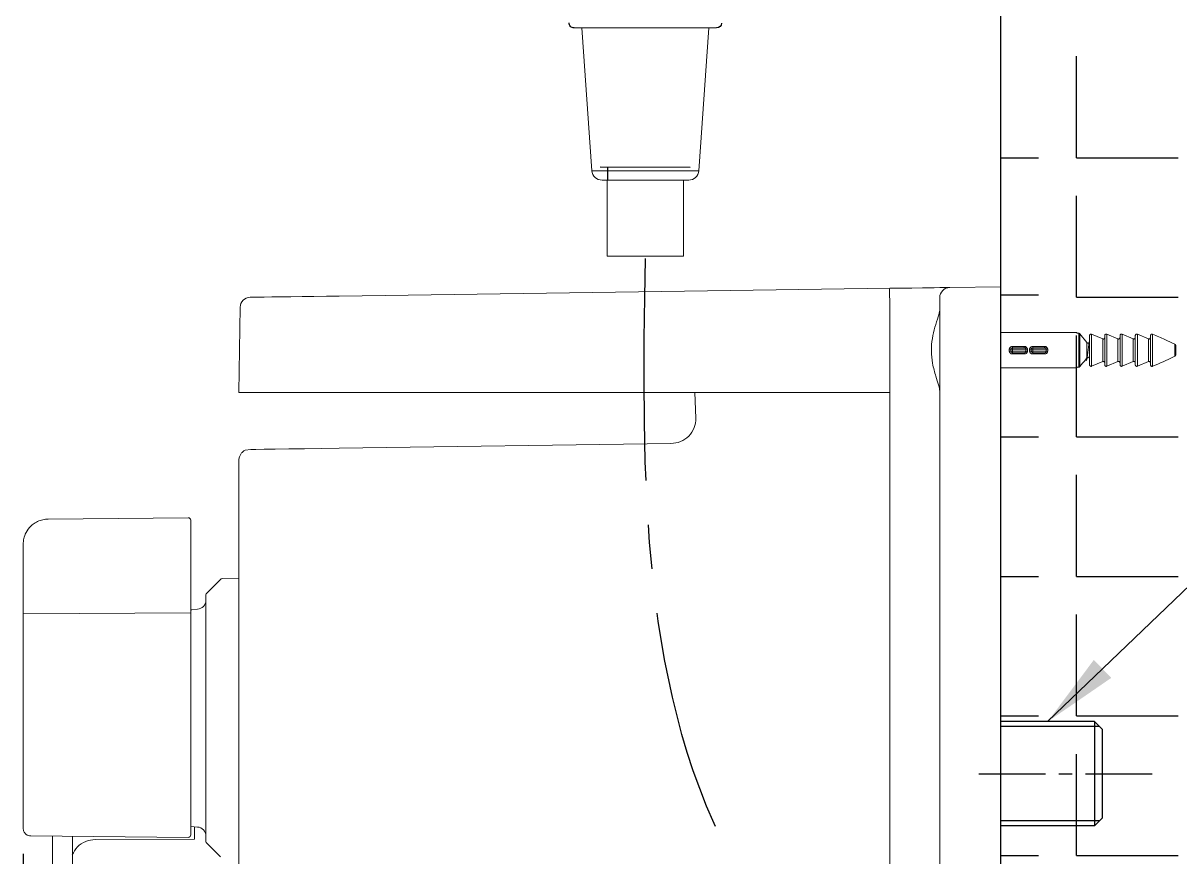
# Model space of a CAD drawing. Extents: x 1522 to 1942, y -990 to -693.
# Drawn here: x 1826.81 to 1872.36, y -794.2 to -761.34 of the extents above; entities that cross this region are included whole.
import ezdxf

# ---------------------------------------------------------------- set-up
doc = ezdxf.new("R2010")
doc.units = 0
doc.header["$LTSCALE"] = 7
doc.header["$MEASUREMENT"] = 0
doc.linetypes.add('CENTER', pattern=[2, 1.25, -0.25, 0.25, -0.25])
doc.layers.get('0').update_dxf_attribs({"color": 2, "linetype": 'CONTINUOUS'})
for name, color, linetype in [('00_COMPONENTS', 7, 'CONTINUOUS'), ('41', 7, 'CONTINUOUS'), ('CL', 1, 'CENTER'), ('D', 2, 'CONTINUOUS'), ('DWG', 7, 'CONTINUOUS'), ('HT', 3, 'CONTINUOUS')]:
    doc.layers.add(name, color=color, linetype=linetype)
doc.styles.add('GHS', font='romans', dxfattribs={"bigfont": 'ghs'})
doc.dimstyles.new('STANDARD$7', dxfattribs={"dimscale": 0, "dimtxt": 3.5, "dimasz": 3, "dimexe": 2, "dimexo": 1, "dimgap": 1, "dimtad": 1, "dimdec": 4, "dimdsep": 46, "dimtxsty": 'GHS', "dimcen": 1, "dimclrd": 256, "dimclre": 256, "dimclrt": 256, "dimadec": 4, "dimazin": 2, "dimtfac": 1, "dimtdec": 4, "dimtmove": 0, "dimatfit": 0, "dimfxl": 0, "dimtolj": 1, "dimtzin": 0, "dimlwd": -1, "dimlwe": -1, "dimarcsym": 0})

msp = doc.modelspace()

# ---------------------------------------------------------------- linework, layer by layer
at = {"color": 7, "linetype": 'Continuous', "lineweight": 15}
for p, q in [((1848.507, -761.524, 0.001), (1854.118, -761.524, 0)), ((1848.813, -761.524, 0), (1849.206, -767.152, 0)), ((1848.813, -761.524, 0), (1853.813, -761.524, 0)), ((1853.419, -767.152, 0), (1853.813, -761.524, 0)), ((1851.313, -767.524, 0), (1849.605, -767.524, 0)), ((1849.813, -767.524, 0), (1849.813, -770.524, 0)), ((1853.02, -767.524, 0), (1851.313, -767.524, 0)), ((1852.813, -770.524, 0), (1852.813, -767.524, 0)), ((1849.813, -768.993, 0), (1849.813, -770.524, 0)), ((1852.813, -770.524, 0), (1852.813, -768.649, 0)), ((1852.813, -770.524, 0), (1849.813, -770.524, 0)), ((1852.813, -770.524, 0), (1849.813, -770.524, 0)), ((1865.307, -771.727), (1863.301, -771.755)), ((1865.307, -771.727), (1865.307, -774.327)), ((1839.252, -772.091), (1854.665, -771.876)), ((1854.665, -771.876), (1860.936, -771.788)), ((1860.935, -772.188), (1860.935, -775.889)), ((1860.936, -771.788), (1861.368, -771.782)), ((1861.368, -771.782), (1861.809, -771.776)), ((1861.809, -771.776), (1862.233, -771.77)), ((1862.233, -771.77), (1862.61, -771.765)), ((1862.61, -771.765), (1862.916, -771.761)), ((1862.916, -771.761), (1863.135, -771.757)), ((1863.135, -771.757), (1863.302, -771.755)), ((1835.354, -772.534), (1835.307, -775.889)), ((1868.307, -773.527), (1865.307, -773.527)), ((1868.307, -773.527), (1868.307, -773.56)), ((1868.307, -773.56), (1868.38, -773.56)), ((1868.38, -774.894), (1868.38, -773.56)), ((1868.425, -773.581), (1868.425, -774.873)), ((1868.425, -773.581), (1868.702, -773.927)), ((1868.702, -774.527), (1868.702, -773.927)), ((1868.806, -773.864), (1868.785, -773.934)), ((1868.807, -774.8), (1868.807, -773.654)), ((1868.889, -773.595), (1868.889, -774.859)), ((1868.889, -773.595), (1869.325, -773.783)), ((1869.325, -774.672), (1869.325, -773.783)), ((1869.407, -774.8), (1869.407, -773.654)), ((1869.489, -773.595), (1869.489, -774.859)), ((1869.489, -773.595), (1869.925, -773.783)), ((1869.925, -774.672), (1869.925, -773.783)), ((1870.007, -774.8), (1870.007, -773.654)), ((1870.089, -773.595), (1870.089, -774.859)), ((1870.089, -773.595), (1870.525, -773.783)), ((1870.525, -774.672), (1870.525, -773.783)), ((1870.607, -774.8), (1870.607, -773.654)), ((1870.689, -773.595), (1870.689, -774.859)), ((1870.689, -773.595), (1871.125, -773.783)), ((1871.125, -774.672), (1871.125, -773.783)), ((1871.207, -774.8), (1871.207, -773.654)), ((1871.289, -773.595), (1871.289, -774.859)), ((1872.169, -774.459), (1872.169, -773.995)), ((1862.907, -774.355), (1862.907, -797.099)), ((1865.307, -774.327), (1865.307, -797.127)), ((1865.647, -774.264), (1865.647, -774.19)), ((1865.77, -774.187), (1865.707, -774.187)), ((1865.707, -774.267), (1865.707, -774.187)), ((1865.707, -774.267), (1865.77, -774.267)), ((1865.767, -774.127), (1865.767, -774.08)), ((1865.767, -774.08), (1866.237, -774.08)), ((1865.767, -774.375), (1865.767, -774.327)), ((1866.237, -774.375), (1865.767, -774.375)), ((1865.77, -774.187), (1865.77, -774.267)), ((1866.237, -774.127), (1866.237, -774.08)), ((1866.237, -774.375), (1866.237, -774.327)), ((1866.447, -774.264), (1866.447, -774.19)), ((1866.57, -774.187), (1866.507, -774.187)), ((1866.507, -774.267), (1866.507, -774.187)), ((1866.507, -774.267), (1866.57, -774.267)), ((1866.567, -774.127), (1866.567, -774.08)), ((1866.567, -774.08), (1867.037, -774.08)), ((1866.567, -774.375), (1866.567, -774.327)), ((1867.037, -774.375), (1866.567, -774.375)), ((1866.57, -774.187), (1866.57, -774.267)), ((1867.037, -774.127), (1867.037, -774.08)), ((1867.037, -774.375), (1867.037, -774.327)), ((1872.207, -774.079), (1872.207, -774.375)), ((1868.38, -774.894), (1868.307, -774.894)), ((1868.307, -774.894), (1868.307, -774.927)), ((1869.325, -774.672), (1868.889, -774.859)), ((1869.925, -774.672), (1869.489, -774.859)), ((1870.525, -774.672), (1870.089, -774.859)), ((1871.125, -774.672), (1870.689, -774.859)), ((1865.307, -774.927), (1868.307, -774.927)), ((1839.251, -775.889), (1835.307, -775.889)), ((1853.256, -775.889), (1839.251, -775.889)), ((1860.935, -775.889), (1853.256, -775.889)), ((1853.256, -775.889), (1853.307, -776.909)), ((1860.935, -799.266), (1860.935, -775.889)), ((1837.89, -778.11), (1837.276, -778.119)), ((1838.557, -778.101), (1837.89, -778.11)), ((1839.251, -778.091), (1838.557, -778.101)), ((1852.321, -777.908), (1839.251, -778.091)), ((1835.307, -798.914), (1835.307, -778.54)), ((1835.555, -778.171), (1835.769, -778.14)), ((1835.97, -778.137), (1835.769, -778.14)), ((1836.297, -778.132), (1835.97, -778.137)), ((1836.738, -778.126), (1836.297, -778.132)), ((1837.276, -778.119), (1836.738, -778.126)), ((1833.306, -780.828), (1827.797, -780.881)), ((1833.407, -781.134), (1833.407, -781.921)), ((1826.807, -781.882), (1826.823, -781.7)), ((1826.807, -781.882), (1826.807, -781.962)), ((1834.576, -783.258), (1834.036, -783.798)), ((1835.307, -783.217), (1834.645, -783.229)), ((1834.007, -784.034), (1834.007, -783.869)), ((1834.007, -793.586), (1834.007, -784.034)), ((1826.807, -784.619), (1833.407, -784.573)), ((1834.007, -784.495), (1834.007, -784.495)), ((1835.302, -784.93), (1835.307, -784.922)), ((1834.007, -792.959), (1834.007, -792.959)), ((1827.104, -793.372), (1833.306, -793.426)), ((1827.957, -793.38), (1827.957, -802.502)), ((1829.653, -793.509), (1833.557, -793.495)), ((1834.036, -793.656), (1834.576, -794.196))]:
    msp.add_line(p, q, dxfattribs=at)
at = {"color": 8, "linetype": 'Continuous', "lineweight": 15}
for p, q in [((1849.206, -767.152, 0), (1851.313, -767.152, 0)), ((1851.313, -767.152, 0), (1853.419, -767.152, 0))]:
    msp.add_line(p, q, dxfattribs=at)
at = {"color": 7, "linetype": 'Continuous', "lineweight": 15, "flags": 128}
for points in [[(1835.748, -772.14), (1835.784, -772.139), (1835.889, -772.138), (1836.064, -772.135), (1836.302, -772.132), (1836.601, -772.128), (1836.954, -772.123), (1837.354, -772.117), (1837.792, -772.111), (1838.261, -772.105), (1838.751, -772.098), (1839.252, -772.091)], [(1833.678, -784.433), (1833.455, -784.453), (1833.403, -784.459)], [(1826.807, -793.072), (1826.807, -792.08), (1826.807, -791.971), (1826.807, -791.848)], [(1833.407, -792.999), (1833.678, -793.021)]]:
    msp.add_lwpolyline(points, dxfattribs=at)
at = {"color": 7, "linetype": 'Continuous', "lineweight": 15}
for centre, radius, start, end in [((1849.605, -767.124, 0), 0.4, 184, 270), ((1853.02, -767.124, 0), 0.4, 270, 356), ((1835.754, -772.54), 0.4, 90.8, 179.2), ((1863.307, -772.155), 0.4, 90.8, 180), ((1865.662, -773.903), 0.288, 267.0197, 279.0053), ((1865.662, -774.551), 0.288, 80.9925, 92.9826), ((1865.767, -774.187), 0.06, 90, 180), ((1865.767, -774.267), 0.06, 180, 270), ((1865.484, -774.172), 0.287, 357.008, 9.0425), ((1865.484, -774.282), 0.287, 350.9575, 2.992), ((1866.356, -773.703), 0.487, 263.4658, 270.2683), ((1866.356, -774.751), 0.487, 89.7317, 96.5342), ((1866.462, -773.903), 0.288, 267.0197, 279.0053), ((1866.462, -774.551), 0.288, 80.9925, 92.9826), ((1866.567, -774.187), 0.06, 90, 180), ((1866.567, -774.267), 0.06, 180, 270), ((1866.284, -774.172), 0.287, 357.008, 9.0425), ((1866.284, -774.282), 0.287, 350.9575, 2.992), ((1867.156, -773.703), 0.487, 263.4658, 270.2683), ((1867.156, -774.751), 0.487, 89.7317, 96.5342), ((1833.307, -780.928), 0.1, 360, 90.5288), ((1834.647, -783.329), 0.1, 91, 135), ((1834.107, -783.869), 0.1, 135, 180), ((1833.657, -784.084), 0.35, 273.5184, 0), ((1833.657, -793.37), 0.35, 0, 86.4816), ((1833.307, -793.326), 0.1, 269.4713, 2.3657), ((1834.107, -793.586), 0.1, 180, 225)]:
    msp.add_arc(centre, radius, start, end, dxfattribs=at)
for points, knots in [([(1860.935, -772.188), (1860.934, -772.138), (1860.933, -772.06), (1860.932, -771.967), (1860.932, -771.903), (1860.933, -771.852), (1860.934, -771.802), (1860.935, -771.794), (1860.936, -771.788)], [0, 0, 0, 0, 0.2394572, 0.3683587, 0.4999931, 0.6316314, 0.7605368, 1, 1, 1, 1]), ([(1862.527, -771.766), (1862.555, -771.766), (1862.611, -771.765), (1862.663, -771.764), (1862.689, -771.764)], [0, 0, 0, 0, 0.502761, 1, 1, 1, 1]), ([(1862.907, -772.155), (1862.907, -772.163), (1862.907, -772.18), (1862.907, -772.31), (1862.907, -772.514), (1862.907, -772.789), (1862.907, -773.125), (1862.907, -773.508), (1862.907, -773.923), (1862.907, -774.211), (1862.907, -774.355)], [0, 0, 0, 0, 0.125004, 0.250001, 0.374997, 0.49999, 0.625007, 0.749989, 0.875001, 1, 1, 1, 1]), ([(1862.907, -775.841), (1862.907, -775.841), (1862.907, -775.781), (1862.868, -775.617), (1862.746, -775.242), (1862.619, -774.779), (1862.563, -774.256), (1862.606, -773.759), (1862.721, -773.291), (1862.848, -772.903), (1862.903, -772.695), (1862.907, -772.624), (1862.907, -772.613), (1862.907, -772.613)], [0, 0, 0, 0, 0.000003, 0.120701, 0.237149, 0.375242, 0.493224, 0.611461, 0.727495, 0.860903, 0.978152, 0.999997, 1, 1, 1, 1]), ([(1868.38, -773.56), (1868.382, -773.56), (1868.388, -773.561), (1868.401, -773.564), (1868.414, -773.57), (1868.422, -773.578), (1868.425, -773.581)], [0, 0, 0, 0, 0.143046, 0.352995, 0.744785, 1, 1, 1, 1]), ([(1868.656, -774.591), (1868.661, -774.602), (1868.669, -774.627), (1868.681, -774.63), (1868.693, -774.607), (1868.706, -774.558), (1868.718, -774.486), (1868.731, -774.396), (1868.744, -774.294), (1868.756, -774.187), (1868.769, -774.084), (1868.782, -773.99), (1868.794, -773.913), (1868.802, -773.88), (1868.806, -773.865)], [0, 0, 0, 0, 0.079783, 0.16279, 0.247255, 0.332219, 0.415205, 0.499717, 0.584655, 0.667621, 0.752179, 0.83709, 0.92004, 1, 1, 1, 1]), ([(1868.785, -773.934), (1868.781, -773.938), (1868.773, -773.946), (1868.757, -773.952), (1868.739, -773.953), (1868.723, -773.947), (1868.711, -773.938), (1868.705, -773.93), (1868.702, -773.927)], [0, 0, 0, 0, 0.170521, 0.349258, 0.52862, 0.69467, 0.871031, 1, 1, 1, 1]), ([(1868.807, -773.879), (1868.807, -773.88), (1868.807, -773.889), (1868.804, -773.897), (1868.802, -773.906)], [0, 0, 0, 0, 0.058796, 1, 1, 1, 1]), ([(1868.807, -773.654), (1868.807, -773.647), (1868.809, -773.632), (1868.82, -773.612), (1868.837, -773.597), (1868.854, -773.591), (1868.871, -773.59), (1868.882, -773.592), (1868.888, -773.595), (1868.889, -773.595)], [0, 0, 0, 0, 0.183495, 0.373204, 0.554246, 0.724886, 0.820719, 0.983016, 1, 1, 1, 1]), ([(1869.407, -773.722), (1869.407, -773.725), (1869.406, -773.737), (1869.399, -773.756), (1869.385, -773.774), (1869.365, -773.786), (1869.345, -773.788), (1869.332, -773.786), (1869.325, -773.783), (1869.325, -773.783)], [0, 0, 0, 0, 0.0972652, 0.2926501, 0.4863658, 0.6666572, 0.8288918, 0.9800549, 1, 1, 1, 1]), ([(1869.407, -773.654), (1869.407, -773.647), (1869.409, -773.632), (1869.42, -773.612), (1869.437, -773.597), (1869.454, -773.591), (1869.471, -773.59), (1869.482, -773.592), (1869.488, -773.595), (1869.489, -773.595)], [0, 0, 0, 0, 0.183495, 0.373204, 0.554246, 0.724898, 0.820731, 0.983016, 1, 1, 1, 1]), ([(1870.007, -773.722), (1870.007, -773.725), (1870.006, -773.737), (1869.999, -773.756), (1869.985, -773.774), (1869.965, -773.786), (1869.945, -773.788), (1869.932, -773.786), (1869.925, -773.783), (1869.925, -773.783)], [0, 0, 0, 0, 0.097266, 0.292651, 0.486366, 0.666658, 0.828892, 0.980055, 1, 1, 1, 1]), ([(1870.007, -773.654), (1870.007, -773.647), (1870.009, -773.632), (1870.02, -773.612), (1870.037, -773.597), (1870.054, -773.591), (1870.071, -773.59), (1870.082, -773.592), (1870.088, -773.595), (1870.089, -773.595)], [0, 0, 0, 0, 0.183496, 0.3732, 0.554243, 0.724897, 0.82073, 0.983016, 1, 1, 1, 1]), ([(1870.607, -773.722), (1870.607, -773.725), (1870.606, -773.737), (1870.599, -773.756), (1870.585, -773.774), (1870.565, -773.786), (1870.545, -773.788), (1870.532, -773.786), (1870.525, -773.783), (1870.525, -773.783)], [0, 0, 0, 0, 0.097265, 0.292653, 0.486367, 0.666647, 0.828893, 0.980055, 1, 1, 1, 1]), ([(1870.607, -773.654), (1870.607, -773.647), (1870.609, -773.632), (1870.62, -773.612), (1870.637, -773.597), (1870.654, -773.591), (1870.671, -773.59), (1870.682, -773.592), (1870.688, -773.595), (1870.689, -773.595)], [0, 0, 0, 0, 0.183497, 0.373201, 0.554254, 0.724896, 0.820729, 0.983027, 1, 1, 1, 1]), ([(1871.207, -773.722), (1871.207, -773.725), (1871.206, -773.737), (1871.199, -773.756), (1871.185, -773.774), (1871.165, -773.786), (1871.145, -773.788), (1871.132, -773.786), (1871.125, -773.783), (1871.125, -773.783)], [0, 0, 0, 0, 0.097266, 0.292656, 0.486373, 0.666654, 0.828902, 0.980066, 1, 1, 1, 1]), ([(1871.207, -773.654), (1871.207, -773.647), (1871.209, -773.632), (1871.22, -773.612), (1871.237, -773.597), (1871.254, -773.591), (1871.271, -773.59), (1871.282, -773.592), (1871.288, -773.595), (1871.289, -773.595)], [0, 0, 0, 0, 0.183497, 0.373201, 0.554254, 0.724896, 0.820729, 0.983027, 1, 1, 1, 1]), ([(1871.289, -773.595), (1871.453, -773.664), (1871.75, -773.788), (1872.039, -773.931), (1872.169, -773.995)], [0, 0, 0, 0, 0.55107, 1, 1, 1, 1]), ([(1872.169, -773.995), (1872.17, -773.995), (1872.175, -773.998), (1872.181, -774.004), (1872.193, -774.017), (1872.204, -774.041), (1872.206, -774.065), (1872.207, -774.079)], [0, 0, 0, 0, 0.0255987, 0.1950923, 0.2472507, 0.564915, 1, 1, 1, 1]), ([(1865.647, -774.19), (1865.647, -774.182), (1865.649, -774.16), (1865.664, -774.129), (1865.692, -774.102), (1865.727, -774.083), (1865.754, -774.081), (1865.767, -774.08)], [0, 0, 0, 0, 0.14195, 0.352465, 0.565358, 0.78089, 1, 1, 1, 1]), ([(1865.767, -774.375), (1865.758, -774.374), (1865.736, -774.373), (1865.702, -774.36), (1865.672, -774.335), (1865.651, -774.302), (1865.648, -774.276), (1865.647, -774.264)], [0, 0, 0, 0, 0.145418, 0.368006, 0.585087, 0.794336, 1, 1, 1, 1]), ([(1865.767, -774.127), (1865.85, -774.127), (1865.986, -774.127), (1866.137, -774.127), (1866.211, -774.127), (1866.231, -774.127), (1866.237, -774.127)], [0, 0, 0, 0, 0.472068, 0.778734, 0.931398, 1, 1, 1, 1]), ([(1866.237, -774.327), (1866.23, -774.327), (1866.211, -774.327), (1866.16, -774.327), (1866.018, -774.327), (1865.88, -774.327), (1865.767, -774.327)], [0, 0, 0, 0, 0.07086, 0.217959, 0.3643, 1, 1, 1, 1]), ([(1866.301, -774.187), (1866.299, -774.187), (1866.292, -774.187), (1866.26, -774.187), (1866.173, -774.187), (1866.038, -774.187), (1865.893, -774.187), (1865.805, -774.187), (1865.77, -774.187)], [0, 0, 0, 0, 0.020849, 0.125544, 0.284113, 0.573057, 0.828417, 1, 1, 1, 1]), ([(1865.77, -774.267), (1865.89, -774.267), (1866.04, -774.267), (1866.197, -774.267), (1866.258, -774.267), (1866.29, -774.267), (1866.298, -774.267), (1866.301, -774.267)], [0, 0, 0, 0, 0.578106, 0.718748, 0.871642, 0.963901, 1, 1, 1, 1]), ([(1866.237, -774.08), (1866.238, -774.08), (1866.252, -774.08), (1866.28, -774.084), (1866.314, -774.101), (1866.34, -774.126), (1866.356, -774.157), (1866.358, -774.18), (1866.358, -774.19)], [0, 0, 0, 0, 0.0168906, 0.2353731, 0.4507702, 0.6241842, 0.8280707, 1, 1, 1, 1]), ([(1866.301, -774.187), (1866.3, -774.181), (1866.3, -774.169), (1866.292, -774.153), (1866.278, -774.139), (1866.259, -774.129), (1866.245, -774.128), (1866.237, -774.127)], [0, 0, 0, 0, 0.173012, 0.375118, 0.543607, 0.752605, 1, 1, 1, 1]), ([(1866.358, -774.264), (1866.358, -774.265), (1866.359, -774.278), (1866.353, -774.304), (1866.338, -774.329), (1866.317, -774.35), (1866.286, -774.37), (1866.255, -774.373), (1866.237, -774.375)], [0, 0, 0, 0, 0.017455, 0.217503, 0.421286, 0.485338, 0.710595, 1, 1, 1, 1]), ([(1866.237, -774.327), (1866.238, -774.327), (1866.245, -774.327), (1866.255, -774.326), (1866.27, -774.32), (1866.28, -774.314), (1866.291, -774.302), (1866.299, -774.288), (1866.3, -774.274), (1866.301, -774.267)], [0, 0, 0, 0, 0.027432, 0.23113, 0.301704, 0.519153, 0.581325, 0.782009, 1, 1, 1, 1]), ([(1866.301, -774.267), (1866.301, -774.261), (1866.3, -774.234), (1866.301, -774.208), (1866.301, -774.187)], [0, 0, 0, 0, 0.234305, 1, 1, 1, 1]), ([(1866.358, -774.19), (1866.358, -774.209), (1866.358, -774.234), (1866.358, -774.258), (1866.358, -774.264)], [0, 0, 0, 0, 0.7656131, 1, 1, 1, 1]), ([(1866.447, -774.19), (1866.447, -774.182), (1866.449, -774.16), (1866.464, -774.129), (1866.492, -774.102), (1866.527, -774.083), (1866.554, -774.081), (1866.567, -774.08)], [0, 0, 0, 0, 0.14195, 0.35246, 0.565359, 0.78089, 1, 1, 1, 1]), ([(1866.567, -774.375), (1866.558, -774.374), (1866.536, -774.373), (1866.502, -774.36), (1866.472, -774.335), (1866.451, -774.302), (1866.448, -774.276), (1866.447, -774.264)], [0, 0, 0, 0, 0.145418, 0.368006, 0.585087, 0.794336, 1, 1, 1, 1]), ([(1866.567, -774.127), (1866.65, -774.127), (1866.786, -774.127), (1866.937, -774.127), (1867.011, -774.127), (1867.031, -774.127), (1867.037, -774.127)], [0, 0, 0, 0, 0.472068, 0.778734, 0.931398, 1, 1, 1, 1]), ([(1867.037, -774.327), (1867.03, -774.327), (1867.011, -774.327), (1866.96, -774.327), (1866.818, -774.327), (1866.68, -774.327), (1866.567, -774.327)], [0, 0, 0, 0, 0.07086, 0.217959, 0.3643, 1, 1, 1, 1]), ([(1867.101, -774.187), (1867.099, -774.187), (1867.092, -774.187), (1867.06, -774.187), (1866.973, -774.187), (1866.838, -774.187), (1866.693, -774.187), (1866.605, -774.187), (1866.57, -774.187)], [0, 0, 0, 0, 0.02085, 0.125543, 0.284113, 0.573057, 0.828417, 1, 1, 1, 1]), ([(1866.57, -774.267), (1866.69, -774.267), (1866.84, -774.267), (1866.997, -774.267), (1867.058, -774.267), (1867.09, -774.267), (1867.098, -774.267), (1867.101, -774.267)], [0, 0, 0, 0, 0.578107, 0.718748, 0.871642, 0.9639, 1, 1, 1, 1]), ([(1867.037, -774.08), (1867.038, -774.08), (1867.052, -774.08), (1867.08, -774.084), (1867.114, -774.101), (1867.14, -774.126), (1867.156, -774.157), (1867.158, -774.18), (1867.158, -774.19)], [0, 0, 0, 0, 0.016891, 0.235374, 0.450771, 0.62418, 0.82807, 1, 1, 1, 1]), ([(1867.101, -774.187), (1867.1, -774.181), (1867.1, -774.169), (1867.092, -774.153), (1867.078, -774.139), (1867.059, -774.129), (1867.045, -774.128), (1867.037, -774.127)], [0, 0, 0, 0, 0.173013, 0.375126, 0.543605, 0.752604, 1, 1, 1, 1]), ([(1867.158, -774.264), (1867.158, -774.265), (1867.159, -774.278), (1867.153, -774.304), (1867.138, -774.329), (1867.117, -774.35), (1867.086, -774.37), (1867.055, -774.373), (1867.037, -774.375)], [0, 0, 0, 0, 0.017455, 0.217503, 0.421286, 0.485338, 0.710595, 1, 1, 1, 1]), ([(1867.037, -774.327), (1867.038, -774.327), (1867.045, -774.327), (1867.055, -774.326), (1867.07, -774.32), (1867.08, -774.314), (1867.091, -774.302), (1867.099, -774.288), (1867.1, -774.274), (1867.101, -774.267)], [0, 0, 0, 0, 0.027432, 0.231116, 0.301704, 0.519142, 0.581324, 0.782008, 1, 1, 1, 1]), ([(1867.101, -774.267), (1867.101, -774.261), (1867.1, -774.234), (1867.101, -774.208), (1867.101, -774.187)], [0, 0, 0, 0, 0.234305, 1, 1, 1, 1]), ([(1867.158, -774.19), (1867.158, -774.209), (1867.158, -774.234), (1867.158, -774.258), (1867.158, -774.264)], [0, 0, 0, 0, 0.7656131, 1, 1, 1, 1]), ([(1872.169, -774.459), (1872.149, -774.47), (1871.864, -774.621), (1871.566, -774.744), (1871.289, -774.859)], [0, 0, 0, 0, 0.070192, 1, 1, 1, 1]), ([(1872.207, -774.375), (1872.207, -774.381), (1872.206, -774.398), (1872.201, -774.422), (1872.189, -774.444), (1872.177, -774.455), (1872.17, -774.459), (1872.169, -774.459)], [0, 0, 0, 0, 0.176979, 0.522788, 0.75328, 0.949337, 1, 1, 1, 1]), ([(1868.425, -774.873), (1868.422, -774.875), (1868.415, -774.883), (1868.4, -774.892), (1868.386, -774.893), (1868.38, -774.894)], [0, 0, 0, 0, 0.216534, 0.625654, 1, 1, 1, 1]), ([(1868.702, -774.527), (1868.682, -774.554), (1868.594, -774.672), (1868.498, -774.785), (1868.425, -774.873)], [0, 0, 0, 0, 0.226024, 1, 1, 1, 1]), ([(1868.695, -774.597), (1868.704, -774.569), (1868.712, -774.539), (1868.721, -774.51), (1868.722, -774.51)], [0, 0, 0, 0, 0.9786617, 1, 1, 1, 1]), ([(1868.722, -774.51), (1868.725, -774.508), (1868.734, -774.503), (1868.75, -774.501), (1868.765, -774.505), (1868.78, -774.514), (1868.794, -774.528), (1868.805, -774.55), (1868.806, -774.566), (1868.807, -774.575)], [0, 0, 0, 0, 0.096751, 0.234717, 0.358707, 0.450505, 0.628619, 0.805784, 1, 1, 1, 1]), ([(1868.889, -774.859), (1868.883, -774.861), (1868.871, -774.865), (1868.852, -774.863), (1868.834, -774.855), (1868.819, -774.841), (1868.809, -774.823), (1868.807, -774.808), (1868.807, -774.801), (1868.807, -774.8)], [0, 0, 0, 0, 0.152606, 0.314167, 0.47434, 0.638048, 0.80918, 0.989739, 1, 1, 1, 1]), ([(1869.325, -774.672), (1869.326, -774.671), (1869.334, -774.668), (1869.349, -774.666), (1869.364, -774.669), (1869.378, -774.676), (1869.392, -774.687), (1869.403, -774.706), (1869.407, -774.722), (1869.407, -774.731), (1869.407, -774.733)], [0, 0, 0, 0, 0.045827, 0.207762, 0.35876, 0.427517, 0.601577, 0.775171, 0.961118, 1, 1, 1, 1]), ([(1869.489, -774.859), (1869.483, -774.861), (1869.471, -774.865), (1869.452, -774.863), (1869.434, -774.855), (1869.419, -774.841), (1869.409, -774.823), (1869.407, -774.808), (1869.407, -774.801), (1869.407, -774.8)], [0, 0, 0, 0, 0.152595, 0.314169, 0.474342, 0.638041, 0.809179, 0.989739, 1, 1, 1, 1]), ([(1869.925, -774.672), (1869.926, -774.671), (1869.934, -774.668), (1869.949, -774.666), (1869.964, -774.669), (1869.978, -774.676), (1869.992, -774.687), (1870.003, -774.706), (1870.007, -774.722), (1870.007, -774.731), (1870.007, -774.733)], [0, 0, 0, 0, 0.045827, 0.2077736, 0.3587598, 0.4275165, 0.6015765, 0.7751704, 0.9611178, 1, 1, 1, 1]), ([(1870.089, -774.859), (1870.083, -774.861), (1870.071, -774.865), (1870.052, -774.863), (1870.034, -774.855), (1870.019, -774.841), (1870.009, -774.823), (1870.007, -774.808), (1870.007, -774.801), (1870.007, -774.8)], [0, 0, 0, 0, 0.152595, 0.314169, 0.474331, 0.63804, 0.809179, 0.989739, 1, 1, 1, 1]), ([(1870.525, -774.672), (1870.526, -774.671), (1870.534, -774.668), (1870.549, -774.666), (1870.564, -774.669), (1870.578, -774.676), (1870.592, -774.687), (1870.603, -774.706), (1870.607, -774.722), (1870.607, -774.731), (1870.607, -774.733)], [0, 0, 0, 0, 0.045827, 0.2077736, 0.3587598, 0.4275165, 0.6015765, 0.7751704, 0.9611178, 1, 1, 1, 1]), ([(1870.689, -774.859), (1870.683, -774.861), (1870.671, -774.865), (1870.652, -774.863), (1870.634, -774.855), (1870.619, -774.841), (1870.609, -774.823), (1870.607, -774.808), (1870.607, -774.801), (1870.607, -774.8)], [0, 0, 0, 0, 0.152595, 0.314169, 0.474331, 0.63804, 0.809179, 0.989739, 1, 1, 1, 1]), ([(1871.125, -774.672), (1871.126, -774.671), (1871.134, -774.668), (1871.149, -774.666), (1871.164, -774.669), (1871.178, -774.676), (1871.192, -774.687), (1871.203, -774.706), (1871.207, -774.722), (1871.207, -774.731), (1871.207, -774.733)], [0, 0, 0, 0, 0.045816, 0.207763, 0.358749, 0.427506, 0.601576, 0.77517, 0.961118, 1, 1, 1, 1]), ([(1871.289, -774.859), (1871.283, -774.861), (1871.271, -774.865), (1871.252, -774.863), (1871.234, -774.855), (1871.219, -774.841), (1871.209, -774.823), (1871.207, -774.808), (1871.207, -774.801), (1871.207, -774.8)], [0, 0, 0, 0, 0.152596, 0.314171, 0.474333, 0.638042, 0.809176, 0.989739, 1, 1, 1, 1]), ([(1853.307, -776.909), (1853.293, -777.035), (1853.264, -777.295), (1853.038, -777.625), (1852.71, -777.859), (1852.45, -777.892), (1852.321, -777.908)], [0, 0, 0, 0, 0.2432838, 0.4999818, 0.7499898, 1, 1, 1, 1]), ([(1835.556, -778.17), (1835.52, -778.189), (1835.448, -778.226), (1835.371, -778.32), (1835.325, -778.429), (1835.305, -778.477), (1835.307, -778.54)], [0, 0, 0, 0, 0.250376, 0.505494, 0.757535, 1, 1, 1, 1]), ([(1827.797, -780.881), (1827.724, -780.887), (1827.578, -780.897), (1827.375, -780.971), (1827.2, -781.078), (1827.024, -781.241), (1826.883, -781.46), (1826.842, -781.627), (1826.823, -781.7)], [0, 0, 0, 0, 0.155371, 0.30821, 0.453926, 0.588967, 0.819244, 1, 1, 1, 1]), ([(1833.407, -780.928), (1833.407, -780.937), (1833.407, -780.943), (1833.407, -780.98), (1833.407, -781.033), (1833.407, -781.087), (1833.407, -781.122), (1833.407, -781.134)], [0, 0, 0, 0, 0.22014, 0.440273, 0.660407, 0.880543, 1, 1, 1, 1]), ([(1826.807, -784.882), (1826.807, -784.722), (1826.807, -784.402), (1826.807, -783.686), (1826.807, -782.859), (1826.807, -782.261), (1826.807, -781.962)], [0, 0, 0, 0, 0.249999, 0.5, 0.750001, 1, 1, 1, 1]), ([(1833.407, -781.921), (1833.407, -781.996), (1833.407, -782.245), (1833.407, -782.664), (1833.407, -783.162), (1833.407, -783.624), (1833.407, -784.037), (1833.407, -784.394), (1833.407, -784.573), (1833.407, -784.662)], [0, 0, 0, 0, 0.066639, 0.2222, 0.377761, 0.533321, 0.68888, 0.844441, 1, 1, 1, 1]), ([(1826.807, -784.882), (1826.807, -784.981), (1826.807, -785.178), (1826.807, -785.557), (1826.807, -785.99), (1826.807, -786.475), (1826.807, -787.001), (1826.807, -787.558), (1826.807, -788.137), (1826.807, -788.531), (1826.807, -788.727)], [0, 0, 0, 0, 0.125, 0.249997, 0.375, 0.5, 0.624999, 0.750001, 0.875, 1, 1, 1, 1]), ([(1833.407, -784.662), (1833.407, -784.757), (1833.407, -784.949), (1833.407, -785.353), (1833.407, -785.873), (1833.407, -786.523), (1833.407, -787.237), (1833.407, -787.992), (1833.407, -788.768), (1833.407, -789.543), (1833.407, -790.295), (1833.407, -791.003), (1833.407, -791.645), (1833.407, -792.206), (1833.407, -792.666), (1833.407, -793.019), (1833.407, -793.237), (1833.407, -793.336), (1833.407, -793.317), (1833.407, -793.314)], [0, 0, 0, 0, 0.047068, 0.094137, 0.157686, 0.221235, 0.284784, 0.348334, 0.411883, 0.475432, 0.538981, 0.602531, 0.66608, 0.729629, 0.793178, 0.856728, 0.920277, 0.983826, 1, 1, 1, 1]), ([(1826.807, -788.727), (1826.807, -789.011), (1826.807, -789.58), (1826.807, -790.403), (1826.807, -791.148), (1826.807, -791.638), (1826.807, -791.832), (1826.807, -791.848)], [0, 0, 0, 0, 0.244502, 0.489005, 0.733515, 0.978017, 1, 1, 1, 1]), ([(1826.807, -793.072), (1826.812, -793.114), (1826.823, -793.202), (1826.903, -793.303), (1827.003, -793.362), (1827.071, -793.369), (1827.104, -793.372)], [0, 0, 0, 0, 0.270371, 0.562401, 0.789626, 1, 1, 1, 1]), ([(1833.557, -793.495), (1833.557, -793.48), (1833.557, -793.449), (1833.557, -793.266), (1833.557, -793.08), (1833.557, -793.011)], [0, 0, 0, 0, 0.3923446, 0.7599666, 0.9765162, 0.9765162, 0.9765162, 0.9765162]), ([(1828.747, -793.386), (1828.745, -794.399), (1828.74, -796.468), (1828.731, -798.531), (1828.727, -799.585)], [0, 0, 0, 0, 0.48907, 1, 1, 1, 1]), ([(1829.653, -793.509), (1829.523, -793.525), (1829.263, -793.556), (1828.927, -793.781), (1828.801, -794.006), (1828.74, -794.116)], [0, 0, 0, 0, 0.337061, 0.674122, 1, 1, 1, 1])]:
    msp.add_open_spline(points, degree=3, knots=knots, dxfattribs=at)
at = {"layer": '00_COMPONENTS', "color": 7, "linetype": 'Continuous'}
for p, q in [((1869.007, -788.867), (1865.307, -788.867)), ((1869.007, -788.867), (1865.307, -788.867)), ((1869.307, -789.167), (1869.007, -788.867)), ((1869.307, -789.167), (1869.007, -788.867)), ((1869.307, -789.167), (1869.307, -792.667)), ((1869.307, -789.167), (1869.307, -792.667)), ((1869.307, -792.667), (1869.007, -792.967)), ((1869.307, -792.667), (1869.007, -792.967)), ((1869.007, -792.967), (1865.307, -792.967)), ((1869.007, -792.967), (1865.307, -792.967))]:
    msp.add_line(p, q, dxfattribs=at)
at = {"layer": '41', "color": 7, "linetype": 'Continuous', "extrusion": (0.00013003, 5.51944e-05, -1)}
msp.add_arc((-1848.507, -761.324, 0.197), 0.2, 269.9998, 0.0746, dxfattribs=at)
at = {"layer": '41', "color": 7, "linetype": 'Continuous', "extrusion": (0, 0, -1)}
msp.add_arc((-1854.118, -761.324, 0), 0.2, 183.2993, 270, dxfattribs=at)
at = {"layer": 'CL', "ltscale": 0.3}
msp.add_line((1864.447, -790.917), (1871.307, -790.917), dxfattribs=at)
at = {"layer": 'CL'}
msp.add_spline([(1849.307, -807.704), (1855.115, -818.646), (1860.509, -806.551), (1855.04, -794.88), (1851.313, -770.524, 0)], degree=3, dxfattribs=at)
at = {"layer": 'D'}
for p, q in [((1869.007, -788.867), (1869.007, -792.967)), ((1869.007, -788.867), (1869.007, -792.967)), ((1869.197, -789.057), (1865.307, -789.057)), ((1869.197, -789.057), (1865.307, -789.057)), ((1869.197, -792.777), (1865.307, -792.777)), ((1869.197, -792.777), (1865.307, -792.777)), ((1826.807, -794.072), (1826.807, -849.757))]:
    msp.add_line(p, q, dxfattribs=at)
at = {"layer": 'DWG'}
for p, q in [((1849.528, -767.001), (1853.078, -767.007)), ((1849.823, -767.001), (1849.823, -767.494))]:
    msp.add_line(p, q, dxfattribs=at)
at = {"layer": 'HT', "ltscale": 0.5}
for p, q in [((1865.307, -879.11), (1865.307, -716.11)), ((1868.295, -766.642), (1868.295, -762.642)), ((1865.307, -766.642), (1866.795, -766.642)), ((1868.295, -766.642), (1872.295, -766.642)), ((1868.295, -772.142), (1868.295, -768.142)), ((1865.307, -772.042), (1866.795, -772.042)), ((1868.295, -772.142), (1872.295, -772.142)), ((1868.295, -777.642), (1868.295, -773.642)), ((1865.307, -777.642), (1866.795, -777.642)), ((1868.295, -777.642), (1872.295, -777.642)), ((1868.295, -783.142), (1868.295, -779.142)), ((1865.307, -783.142), (1866.795, -783.142)), ((1868.295, -783.142), (1872.295, -783.142)), ((1868.295, -788.642), (1868.295, -784.642)), ((1865.307, -788.642), (1866.795, -788.642)), ((1868.295, -788.642), (1872.295, -788.642)), ((1868.295, -794.142), (1868.295, -790.142)), ((1865.307, -794.142), (1866.795, -794.142)), ((1868.295, -794.142), (1872.295, -794.142))]:
    msp.add_line(p, q, dxfattribs=at)

# ---------------------------------------------------------------- leaders
at = {"layer": 'D'}
msp.add_leader([(1867.157, -788.867), (1882.502, -774.103), (1923.362, -774.103)], dimstyle='STANDARD$7', override={"dimscale": 1, "dimtad": 0}, dxfattribs=at)

doc.saveas('drawing.dxf')
